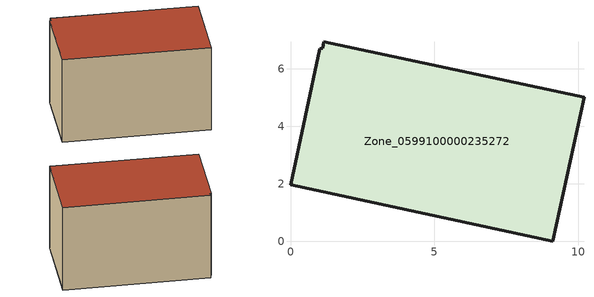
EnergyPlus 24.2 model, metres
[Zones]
Zone_0599100000235272
 floor ground (C_G): 1.11,6.7 1.16,6.94 10.2,5.01 9.12,0 0,1.97 1.01,6.7 z0
 wall outside (C_F): 9.12,0 10.2,5.01 1.16,6.94 1.11,6.7 1.01,6.7 0,1.97 9.12,0 z0:5.91
 roof outside (C_R): 1.16,6.94 1.11,6.7 1.01,6.7 0,1.97 9.12,0 10.2,5.01 z5.91
[BUILDING]
Pand.0599100000235272: North Axis=0; Terrain=City; Loads Convergence Tolerance Value=0.04; Temperature Convergence Tolerance Value=0.4; Solar Distribution=FullExterior; Maximum Number of Warmup Days=25; Minimum Number of Warmup Days=1
[Site:Location]
Rotterdam.The.Hague.AP_ZH_NLD Design_Conditions: Latitude=51.96; Longitude=4.45; Time Zone=1; Elevation=-4.5
[SITE:GROUNDTEMPERATURE:BUILDINGSURFACE]
18, 18, 18, 18, 18, 18, 18, 18, 18, 18, 18, 18
[MATERIAL] Thermal Absorptance=0.9; Solar Absorptance=0.7; Visible Absorptance=0.7
Name | Roughness | Thickness | Conductivity | Density | Specific Heat
G.TI.1975-1991 | MediumSmooth | 0.15 | 0.288461 | 540 | 1210
F.TI.1975-1991 | Rough | 0.3 | 0.230769 | 1920 | 840
R.TI.1975-1991 | MediumRough | 0.2 | 0.153846 | 1500 | 1000
[CONSTRUCTION]
C_G: G.TI.1975-1991
C_F: F.TI.1975-1991
C_R: R.TI.1975-1991
[ZONE]
Zone_0599100000235272: Type=1; Multiplier=1; Ceiling Height=Autocalculate; Volume=Autocalculate; Floor Area=autocalculate; Part of Total Floor Area=Yes
[ZONEINFILTRATION:DESIGNFLOWRATE]
Infil_Zone_0599100000235272: Zone or ZoneList or Space or SpaceList=Zone_0599100000235272; Schedule=AlwaysOn; Design Flow Rate Calculation Method=Flow/Area; Flow Rate per Floor Area=0.003; Constant Term Coefficient=1; Temperature Term Coefficient=0; Velocity Term Coefficient=0; Velocity Squared Term Coefficient=0
[HVACTEMPLATE:ZONE:IDEALLOADSAIRSYSTEM]
Zone_0599100000235272: Maximum Heating Supply Air Temperature=50; Minimum Cooling Supply Air Temperature=13; Maximum Heating Supply Air Humidity Ratio=0.0156; Minimum Cooling Supply Air Humidity Ratio=0.0077; Heating Limit=NoLimit; Cooling Limit=NoLimit; Dehumidification Control Type=ConstantSensibleHeatRatio; Cooling Sensible Heat Ratio=0.7; Dehumidification Setpoint=60; Humidification Control Type=None; Humidification Setpoint=30; Outdoor Air Method=None; Outdoor Air Flow Rate per Person=0.00944; Outdoor Air Flow Rate per Zone Floor Area=0; Outdoor Air Flow Rate per Zone=0; Demand Controlled Ventilation Type=None; Outdoor Air Economizer Type=NoEconomizer; Heat Recovery Type=None; Sensible Heat Recovery Effectiveness=0.7; Latent Heat Recovery Effectiveness=0.65
[ZONECONTROL:THERMOSTAT]
ThermostatControl_Zone_0599100000235272: Zone or ZoneList=Zone_0599100000235272; Control Type Schedule=DualSetpointControlType; Control 1=Thermostat_Zone_0599100000235272; Temperature Difference Between Cutout And Setpoint=0
[THERMOSTATSETPOINT:DUALSETPOINT]
Thermostat_Zone_0599100000235272: Heating Setpoint Temperature Schedule=HeatingSetpoint_Zone_0599100000235272; Cooling Setpoint Temperature Schedule=CoolingSetpoint_Zone_0599100000235272
[SCHEDULE:COMPACT]
HeatingSetpoint_Zone_0599100000235272: Through: 12/31, For: AllDays, Until: 24:00, 21
CoolingSetpoint_Zone_0599100000235272: Through: 12/31, For: AllDays, Until: 24:00, 24
DualSetpointControlType: Through: 12/31, For: AllDays, Until: 24:00, 4
AlwaysOn: Through: 12/31, For: AllDays, Until: 24:00, 1
